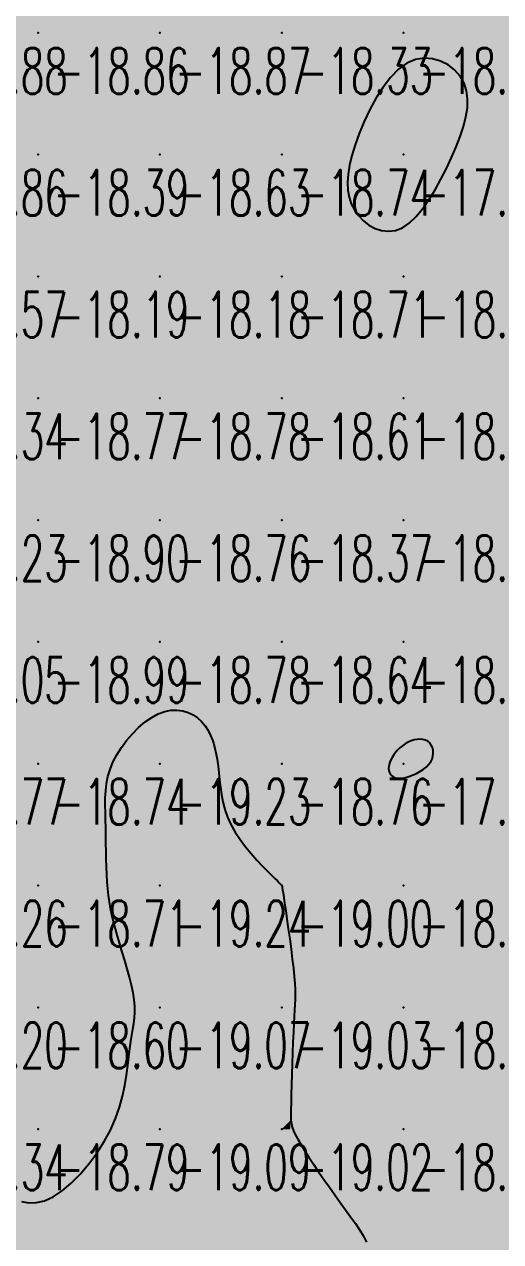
# Model space of a CAD drawing. Header units: millimetres. Extents: x 88261 to 90953, y 390274 to 392322.
# Drawn here: x 89379.1 to 89418.2, y 390968 to 391067.9 of the extents above; entities that cross this region are included whole.
import ezdxf
from ezdxf.enums import TextEntityAlignment as Align

# ---------------------------------------------------------------- set-up
doc = ezdxf.new("R2010")
doc.units = ezdxf.units.MM
doc.header["$LTSCALE"] = 25
for name, color, linetype in [('CN_03_00', 7, 'Continuous'), ('COTEAlt', 7, 'Continuous'), ('TN_COLORIAGE', 7, 'Continuous')]:
    doc.layers.add(name, color=color, linetype=linetype)
doc.styles.add('Simplex 1.0', font='Simplex.shx', dxfattribs={"width": 0.99, "height": 2.5})
doc.styles.get("Standard").update_dxf_attribs({"font": 'times.ttf'})

# ---------------------------------------------------------------- blocks, each defined once
blk = doc.blocks.new('COTE')
at = {"color": 0}
blk.add_point((0, 0), dxfattribs=at)
at = {"layer": 'COTEAlt'}
blk.add_attdef('ALT', text='', height=3.75, dxfattribs=at).set_placement((1.25, -1.25), align=Align.TOP_LEFT)

msp = doc.modelspace()

# ---------------------------------------------------------------- linework, layer by layer
at = {"layer": 'CN_03_00', "elevation": -18, "flags": 128}
for points in [[(89414.565, 391057.882), (89414.898, 391058.731), (89415.172, 391059.552), (89415.375, 391060.341), (89415.494, 391061.095), (89415.517, 391061.81), (89415.433, 391062.482), (89415.228, 391063.11), (89414.896, 391063.685), (89414.451, 391064.193), (89413.913, 391064.614), (89413.302, 391064.928), (89412.638, 391065.117), (89411.94, 391065.162), (89411.229, 391065.042), (89410.523, 391064.741), (89409.841, 391064.246), (89409.19, 391063.584), (89408.576, 391062.79), (89408.006, 391061.897), (89407.485, 391060.942), (89407.019, 391059.957), (89406.614, 391058.979), (89406.276, 391058.041), (89406.01, 391057.171), (89405.816, 391056.371), (89405.697, 391055.634), (89405.651, 391054.956), (89405.681, 391054.33), (89405.787, 391053.751), (89405.968, 391053.213), (89406.226, 391052.71), (89406.56, 391052.241), (89406.96, 391051.819), (89407.416, 391051.462), (89407.917, 391051.186), (89408.453, 391051.008), (89409.012, 391050.947), (89409.584, 391051.018), (89410.159, 391051.24), (89410.726, 391051.623), (89411.281, 391052.15), (89411.822, 391052.797), (89412.344, 391053.541), (89412.845, 391054.357), (89413.321, 391055.223), (89413.769, 391056.114), (89414.185, 391057.007), (89414.565, 391057.882)], [(89412.602, 391007.627), (89412.672, 391007.87), (89412.697, 391008.113), (89412.68, 391008.349), (89412.623, 391008.572), (89412.529, 391008.773), (89412.401, 391008.945), (89412.242, 391009.083), (89412.055, 391009.18), (89411.845, 391009.237), (89411.617, 391009.256), (89411.377, 391009.241), (89411.13, 391009.192), (89410.88, 391009.114), (89410.634, 391009.008), (89410.397, 391008.876), (89410.173, 391008.722), (89409.964, 391008.549), (89409.772, 391008.362), (89409.599, 391008.166), (89409.446, 391007.963), (89409.316, 391007.76), (89409.208, 391007.56), (89409.126, 391007.368), (89409.069, 391007.187), (89409.038, 391007.018), (89409.029, 391006.861), (89409.042, 391006.717), (89409.075, 391006.586), (89409.125, 391006.467), (89409.192, 391006.361), (89409.274, 391006.267), (89409.368, 391006.188), (89409.477, 391006.122), (89409.602, 391006.073), (89409.745, 391006.042), (89409.907, 391006.031), (89410.09, 391006.04), (89410.296, 391006.073), (89410.527, 391006.129), (89410.781, 391006.212), (89411.052, 391006.318), (89411.33, 391006.448), (89411.605, 391006.599), (89411.867, 391006.771), (89412.108, 391006.961), (89412.316, 391007.168), (89412.484, 391007.391), (89412.602, 391007.627)]]:
    msp.add_lwpolyline(points, close=True, dxfattribs=at)
at = {"layer": 'CN_03_00', "elevation": -19, "flags": 128}
msp.add_lwpolyline([(89378.89, 390971.297), (89379.486, 390971.197), (89380.111, 390971.208), (89380.775, 390971.367), (89381.483, 390971.699), (89382.221, 390972.192), (89382.969, 390972.82), (89383.709, 390973.56), (89384.421, 390974.389), (89385.086, 390975.283), (89385.685, 390976.218), (89386.198, 390977.17), (89386.611, 390978.119), (89386.934, 390979.052), (89387.18, 390979.961), (89387.365, 390980.838), (89387.502, 390981.674), (89387.607, 390982.461), (89387.693, 390983.189), (89387.774, 390983.85), (89387.862, 390984.44), (89387.953, 390984.971), (89388.04, 390985.46), (89388.114, 390985.924), (89388.169, 390986.378), (89388.197, 390986.841), (89388.191, 390987.328), (89388.144, 390987.855), (89388.05, 390988.436), (89387.915, 390989.063), (89387.75, 390989.722), (89387.562, 390990.403), (89387.36, 390991.093), (89387.154, 390991.779), (89386.952, 390992.45), (89386.763, 390993.093), (89386.594, 390993.699), (89386.446, 390994.274), (89386.318, 390994.827), (89386.208, 390995.365), (89386.114, 390995.898), (89386.037, 390996.434), (89385.974, 390996.983), (89385.925, 390997.551), (89385.888, 390998.147), (89385.86, 390998.766), (89385.841, 390999.402), (89385.828, 391000.05), (89385.818, 391000.703), (89385.809, 391001.355), (89385.8, 391002.001), (89385.789, 391002.634), (89385.774, 391003.25), (89385.765, 391003.852), (89385.771, 391004.443), (89385.804, 391005.027), (89385.872, 391005.607), (89385.987, 391006.188), (89386.159, 391006.773), (89386.398, 391007.367), (89386.71, 391007.969), (89387.088, 391008.569), (89387.521, 391009.153), (89387.998, 391009.707), (89388.507, 391010.216), (89389.038, 391010.667), (89389.579, 391011.045), (89390.119, 391011.337), (89390.648, 391011.531), (89391.161, 391011.633), (89391.653, 391011.648), (89392.122, 391011.585), (89392.562, 391011.451), (89392.969, 391011.254), (89393.34, 391011.001), (89393.671, 391010.699), (89393.959, 391010.356), (89394.205, 391009.975), (89394.415, 391009.558), (89394.59, 391009.11), (89394.736, 391008.632), (89394.855, 391008.129), (89394.951, 391007.602), (89395.028, 391007.054), (89395.091, 391006.49), (89395.149, 391005.91), (89395.216, 391005.317), (89395.301, 391004.714), (89395.417, 391004.102), (89395.576, 391003.485), (89395.79, 391002.864), (89396.069, 391002.241), (89396.42, 391001.621), (89396.829, 391001.01), (89397.277, 391000.42), (89397.744, 390999.859), (89398.211, 390999.337), (89398.658, 390998.863), (89399.066, 390998.447), (89399.416, 390998.099), (89399.692, 390997.824), (89399.899, 390997.617), (89400.049, 390997.468), (89400.149, 390997.366), (89400.211, 390997.303), (89400.244, 390997.27), (89400.257, 390997.256), (89400.261, 390997.251), (89400.264, 390997.246), (89400.27, 390997.225), (89400.281, 390997.169), (89400.3, 390997.063), (89400.328, 390996.889), (89400.368, 390996.63), (89400.422, 390996.269), (89400.494, 390995.79), (89400.583, 390995.183), (89400.685, 390994.471), (89400.796, 390993.686), (89400.91, 390992.86), (89401.021, 390992.024), (89401.123, 390991.209), (89401.213, 390990.447), (89401.283, 390989.769), (89401.33, 390989.197), (89401.356, 390988.711), (89401.363, 390988.28), (89401.356, 390987.875), (89401.337, 390987.466), (89401.31, 390987.022), (89401.278, 390986.514), (89401.243, 390985.912), (89401.209, 390985.196), (89401.176, 390984.387), (89401.145, 390983.518), (89401.116, 390982.622), (89401.089, 390981.729), (89401.064, 390980.874), (89401.042, 390980.086), (89401.023, 390979.4), (89401.007, 390978.837), (89401.002, 390978.382), (89401.014, 390978.007), (89401.049, 390977.686), (89401.116, 390977.395), (89401.22, 390977.105), (89401.369, 390976.793), (89401.57, 390976.43), (89401.827, 390975.998), (89402.135, 390975.502), (89402.485, 390974.953), (89402.872, 390974.365), (89403.286, 390973.747), (89403.719, 390973.113), (89404.165, 390972.474), (89404.616, 390971.841), (89405.063, 390971.226), (89405.498, 390970.629), (89405.914, 390970.053), (89406.302, 390969.496), (89406.655, 390968.96), (89406.964, 390968.445), (89407.222, 390967.952)], dxfattribs=at)
at = {"layer": 'TN_COLORIAGE', "color": 203}
for points in [[(89370.249, 391067.239, -18.257), (89380.249, 391067.239, -18.257), (89380.249, 391077.239, -18.257)], [(89370.249, 391077.239, -18.257), (89370.249, 391067.239, -18.257), (89380.249, 391077.239, -18.257)], [(89380.249, 391067.239, -18.451), (89390.249, 391067.239, -18.451), (89390.249, 391077.239, -18.451)], [(89380.249, 391077.239, -18.451), (89380.249, 391067.239, -18.451), (89390.249, 391077.239, -18.451)], [(89390.249, 391067.239, -18.214), (89400.249, 391067.239, -18.214), (89400.249, 391077.239, -18.214)], [(89390.249, 391077.239, -18.214), (89390.249, 391067.239, -18.214), (89400.249, 391077.239, -18.214)], [(89400.249, 391067.239, -18.397), (89410.249, 391067.239, -18.397), (89410.249, 391077.239, -18.397)], [(89400.249, 391077.239, -18.397), (89400.249, 391067.239, -18.397), (89410.249, 391077.239, -18.397)], [(89410.249, 391067.239, -18.201), (89420.249, 391067.239, -18.201), (89420.249, 391077.239, -18.201)], [(89410.249, 391077.239, -18.201), (89410.249, 391067.239, -18.201), (89420.249, 391077.239, -18.201)], [(89370.249, 391057.239, -18.862), (89380.249, 391057.239, -18.862), (89380.249, 391067.239, -18.862)], [(89370.249, 391067.239, -18.862), (89370.249, 391057.239, -18.862), (89380.249, 391067.239, -18.862)], [(89380.249, 391057.239, -18.867), (89390.249, 391057.239, -18.867), (89390.249, 391067.239, -18.867)], [(89380.249, 391067.239, -18.867), (89380.249, 391057.239, -18.867), (89390.249, 391067.239, -18.867)], [(89390.249, 391057.239, -18.328), (89400.249, 391057.239, -18.328), (89400.249, 391067.239, -18.328)], [(89390.249, 391067.239, -18.328), (89390.249, 391057.239, -18.328), (89400.249, 391067.239, -18.328)], [(89400.249, 391057.239, -18), (89405.502, 391057.239, -18), (89410.249, 391067.239, -18), (89410.249, 391066.893, -18)], [(89400.249, 391067.239, -18.024), (89400.249, 391057.239, -18.024), (89410.249, 391067.239, -18.024)], [(89420.249, 391067.239, -18), (89416.641, 391063.631, -18), (89410.249, 391067.239, -18), (89410.249, 391066.893, -18)], [(89420.249, 391057.239, -18), (89414.555, 391057.239, -18), (89420.249, 391067.239, -18), (89416.641, 391063.631, -18)], [(89370.249, 391055.322, -18.392), (89375.088, 391052.078, -18.392), (89370.249, 391057.239, -18.392), (89380.249, 391057.239, -18.392)], [(89375.088, 391052.078, -18.193), (89374.386, 391047.239, -18.193), (89380.249, 391057.239, -18.193), (89380.249, 391047.239, -18.193)], [(89380.249, 391047.239, -18.626), (89390.249, 391047.239, -18.626), (89390.249, 391057.239, -18.626)], [(89380.249, 391057.239, -18.626), (89380.249, 391047.239, -18.626), (89390.249, 391057.239, -18.626)], [(89390.249, 391047.239, -18.736), (89400.249, 391047.239, -18.736), (89400.249, 391057.239, -18.736)], [(89390.249, 391057.239, -18.736), (89390.249, 391047.239, -18.736), (89400.249, 391057.239, -18.736)], [(89400.249, 391057.239, -18), (89405.502, 391057.239, -18), (89400.249, 391047.239, -18), (89405.402, 391052.392, -18)], [(89410.249, 391047.239, -18.879), (89420.249, 391047.239, -18.879), (89420.249, 391057.239, -18.879)], [(89420.249, 391057.239, -18), (89414.555, 391057.239, -18), (89410.249, 391047.239, -18), (89410.249, 391049.453, -18)], [(89400.249, 391047.239, -18), (89405.402, 391052.392, -18), (89410.249, 391047.239, -18), (89410.249, 391049.453, -18)], [(89376.225, 391037.239, -18.193), (89373.219, 391040.21, -18.193), (89380.249, 391037.239, -18.193), (89380.249, 391047.239, -18.193)], [(89373.219, 391040.21, -18.193), (89374.386, 391047.239, -18.193), (89380.249, 391047.239, -18.193)], [(89380.249, 391037.239, -18.183), (89390.249, 391037.239, -18.183), (89390.249, 391047.239, -18.183)], [(89380.249, 391047.239, -18.183), (89380.249, 391037.239, -18.183), (89390.249, 391047.239, -18.183)], [(89390.249, 391037.239, -18.707), (89400.249, 391037.239, -18.707), (89400.249, 391047.239, -18.707)], [(89390.249, 391047.239, -18.707), (89390.249, 391037.239, -18.707), (89400.249, 391047.239, -18.707)], [(89400.249, 391037.239, -18.189), (89410.249, 391037.239, -18.189), (89410.249, 391047.239, -18.189)], [(89400.249, 391047.239, -18.189), (89400.249, 391037.239, -18.189), (89410.249, 391047.239, -18.189)], [(89410.249, 391037.239, -18.719), (89420.249, 391037.239, -18.719), (89420.249, 391047.239, -18.719)], [(89410.249, 391047.239, -18.719), (89410.249, 391037.239, -18.719), (89420.249, 391047.239, -18.719)], [(89377.143, 391027.239, -18.77), (89375.285, 391032.275, -18.77), (89380.249, 391027.239, -18.77), (89380.249, 391037.239, -18.77)], [(89375.285, 391032.275, -18.77), (89376.225, 391037.239, -18.77), (89380.249, 391037.239, -18.77)], [(89380.249, 391027.239, -18.778), (89390.249, 391027.239, -18.778), (89390.249, 391037.239, -18.778)], [(89380.249, 391037.239, -18.778), (89380.249, 391027.239, -18.778), (89390.249, 391037.239, -18.778)], [(89390.249, 391027.239, -18.608), (89400.249, 391027.239, -18.608), (89400.249, 391037.239, -18.608)], [(89390.249, 391037.239, -18.608), (89390.249, 391027.239, -18.608), (89400.249, 391037.239, -18.608)], [(89400.249, 391027.239, -18.594), (89410.249, 391027.239, -18.594), (89410.249, 391037.239, -18.594)], [(89400.249, 391037.239, -18.594), (89400.249, 391027.239, -18.594), (89410.249, 391037.239, -18.594)], [(89410.249, 391027.239, -18.436), (89420.249, 391027.239, -18.436), (89420.249, 391037.239, -18.436)], [(89410.249, 391037.239, -18.436), (89410.249, 391027.239, -18.436), (89420.249, 391037.239, -18.436)], [(89378.101, 391017.239, -18.895), (89373.481, 391020.471, -18.895), (89380.249, 391017.239, -18.895), (89380.249, 391027.239, -18.895)], [(89373.481, 391020.471, -18.895), (89377.143, 391027.239, -18.895), (89380.249, 391027.239, -18.895)], [(89380.249, 391017.239, -18.756), (89390.249, 391017.239, -18.756), (89390.249, 391027.239, -18.756)], [(89380.249, 391027.239, -18.756), (89380.249, 391017.239, -18.756), (89390.249, 391027.239, -18.756)], [(89390.249, 391017.239, -18.373), (89400.249, 391017.239, -18.373), (89400.249, 391027.239, -18.373)], [(89390.249, 391027.239, -18.373), (89390.249, 391017.239, -18.373), (89400.249, 391027.239, -18.373)], [(89400.249, 391017.239, -18.435), (89410.249, 391017.239, -18.435), (89410.249, 391027.239, -18.435)], [(89400.249, 391027.239, -18.435), (89400.249, 391017.239, -18.435), (89410.249, 391027.239, -18.435)], [(89410.249, 391017.239, -18.445), (89420.249, 391017.239, -18.445), (89420.249, 391027.239, -18.445)], [(89410.249, 391027.239, -18.445), (89410.249, 391017.239, -18.445), (89420.249, 391027.239, -18.445)], [(89370.249, 391007.239, -18.986), (89380.249, 391007.239, -18.986), (89380.249, 391017.239, -18.986)], [(89378.101, 391017.239, -18.769), (89370.249, 391015.454, -18.769), (89380.249, 391017.239, -18.769), (89370.249, 391007.239, -18.769)], [(89390.249, 391012.411, -18.737), (89385.574, 391007.239, -18.737), (89390.249, 391017.239, -18.737), (89380.249, 391007.239, -18.737)], [(89380.249, 391017.239, -18.784), (89380.249, 391007.239, -18.784), (89390.249, 391017.239, -18.784)], [(89390.249, 391012.411, -18.638), (89394.146, 391011.136, -18.638), (89390.249, 391017.239, -18.638), (89400.249, 391017.239, -18.638)], [(89395.196, 391007.239, -18.638), (89394.146, 391011.136, -18.638), (89400.249, 391007.239, -18.638), (89400.249, 391017.239, -18.638)], [(89400.249, 391007.239, -18), (89408.842, 391007.239, -18), (89410.249, 391017.239, -18), (89410.249, 391009.121, -18)], [(89400.249, 391017.239, -18.54), (89400.249, 391007.239, -18.54), (89410.249, 391017.239, -18.54)], [(89410.249, 391017.239, -18), (89410.249, 391009.121, -18), (89420.249, 391017.239, -18), (89412.544, 391009.534, -18)], [(89420.249, 391017.239, -18), (89412.544, 391009.534, -18), (89420.249, 391007.239, -18), (89413.027, 391007.239, -18)], [(89370.249, 390997.239, -18.737), (89380.249, 390997.239, -18.737), (89380.249, 391007.239, -18.737)], [(89370.249, 391007.239, -18.737), (89370.249, 390997.239, -18.737), (89380.249, 391007.239, -18.737)], [(89385.574, 391007.239, -18.707), (89385.841, 391002.831, -18.707), (89380.249, 391007.239, -18.707), (89380.249, 390997.239, -18.707)], [(89395.196, 391007.239, -18.764), (89395.242, 391002.232, -18.764), (89400.249, 391007.239, -18.764)], [(89400.249, 390997.279, -18.764), (89395.242, 391002.232, -18.764), (89400.249, 391007.239, -18.764)], [(89400.249, 390997.279, -18), (89400.257, 390997.248, -18), (89400.249, 391007.239, -18), (89409.138, 391006.128, -18)], [(89409.138, 391006.128, -18.764), (89408.842, 391007.239, -18.764), (89400.249, 391007.239, -18.764)], [(89410.249, 390997.239, -18.325), (89420.249, 390997.239, -18.325), (89420.249, 391007.239, -18.325)], [(89410.249, 390997.239, -18), (89410.249, 391005.852, -18), (89420.249, 391007.239, -18), (89413.027, 391007.239, -18)], [(89400.29, 390997.239, -18), (89400.257, 390997.248, -18), (89410.249, 390997.239, -18), (89409.138, 391006.128, -18)], [(89409.138, 391006.128, -18.777), (89410.249, 391005.852, -18.777), (89410.249, 390997.239, -18.777)], [(89385.841, 391002.831, -18.707), (89385.795, 390997.239, -18.707), (89380.249, 390997.239, -18.707)], [(89380.249, 390997.239, -18), (89375.567, 390992.558, -18), (89370.249, 390997.239, -18), (89370.249, 390994.767, -18)], [(89380.249, 390997.239, -18), (89375.567, 390992.558, -18), (89380.249, 390987.239, -18), (89375.961, 390987.239, -18)], [(89385.795, 390997.239, -18.603), (89386.529, 390993.52, -18.603), (89380.249, 390997.239, -18.603), (89380.249, 390987.239, -18.603)], [(89400.29, 390997.239, -18.777), (89401.544, 390988.534, -18.777), (89410.249, 390997.239, -18.777)], [(89401.544, 390988.534, -18.695), (89401.231, 390987.239, -18.695), (89410.249, 390997.239, -18.695), (89410.249, 390987.239, -18.695)], [(89410.249, 390987.239, -18.376), (89420.249, 390987.239, -18.376), (89420.249, 390997.239, -18.376)], [(89410.249, 390997.239, -18.376), (89410.249, 390987.239, -18.376), (89420.249, 390997.239, -18.376)], [(89388.667, 390987.239, -18.603), (89386.529, 390993.52, -18.603), (89380.249, 390987.239, -18.603)], [(89370.249, 390977.239, -18.603), (89380.249, 390977.239, -18.603), (89380.249, 390987.239, -18.603)], [(89380.249, 390987.239, -18), (89375.961, 390987.239, -18), (89370.249, 390977.239, -18), (89370.249, 390980.21, -18)], [(89387.665, 390984.655, -18.603), (89388.667, 390987.239, -18.603), (89380.249, 390977.239, -18.603), (89380.249, 390987.239, -18.603)], [(89400.99, 390977.981, -18.674), (89400.944, 390977.239, -18.674), (89410.249, 390987.239, -18.674), (89410.249, 390977.239, -18.674)], [(89400.99, 390977.981, -18.695), (89401.231, 390987.239, -18.695), (89410.249, 390987.239, -18.695)], [(89410.249, 390977.239, -18.229), (89420.249, 390977.239, -18.229), (89420.249, 390987.239, -18.229)], [(89410.249, 390987.239, -18.229), (89410.249, 390977.239, -18.229), (89420.249, 390987.239, -18.229)], [(89387.665, 390984.655, -18.786), (89387.318, 390977.239, -18.786), (89380.249, 390977.239, -18.786)], [(89376.334, 390973.325, -18.339), (89370.249, 390970.591, -18.339), (89380.249, 390977.239, -18.339), (89370.249, 390977.239, -18.339)], [(89380.249, 390969.409, -18.786), (89376.334, 390973.325, -18.786), (89380.249, 390977.239, -18.786)], [(89380.249, 390969.409, -18.786), (89387.318, 390977.239, -18.786), (89380.249, 390977.239, -18.786)], [(89400.944, 390977.239, -18.674), (89404.652, 390971.642, -18.674), (89410.249, 390977.239, -18.674)], [(89408.142, 390967.239, -18.674), (89404.652, 390971.642, -18.674), (89410.249, 390967.239, -18.674), (89410.249, 390977.239, -18.674)], [(89410.249, 390967.239, -18.684), (89420.249, 390967.239, -18.684), (89420.249, 390977.239, -18.684)], [(89410.249, 390977.239, -18.684), (89410.249, 390967.239, -18.684), (89420.249, 390977.239, -18.684)]]:
    msp.add_solid(points, dxfattribs=at)
at = {"layer": 'TN_COLORIAGE', "color": 193}
for points in [[(89410.249, 391066.893, -17.335), (89405.502, 391057.239, -17.335), (89410.249, 391057.239, -17.335)], [(89410.249, 391066.893, -17.335), (89416.641, 391063.631, -17.335), (89410.249, 391057.239, -17.335)], [(89416.641, 391063.631, -17.335), (89414.555, 391057.239, -17.335), (89410.249, 391057.239, -17.335)], [(89410.249, 391049.453, -17.335), (89405.402, 391052.392, -17.335), (89410.249, 391057.239, -17.335)], [(89405.402, 391052.392, -17.335), (89405.502, 391057.239, -17.335), (89410.249, 391057.239, -17.335)], [(89410.249, 391049.453, -17.335), (89414.555, 391057.239, -17.335), (89410.249, 391057.239, -17.335)], [(89413.027, 391007.239, -17.875), (89412.544, 391009.534, -17.875), (89410.249, 391007.239, -17.875)], [(89412.544, 391009.534, -17.875), (89410.249, 391009.121, -17.875), (89410.249, 391007.239, -17.875)], [(89410.249, 391009.121, -17.875), (89408.842, 391007.239, -17.875), (89410.249, 391007.239, -17.875)], [(89408.842, 391007.239, -17.875), (89409.138, 391006.128, -17.875), (89410.249, 391007.239, -17.875)], [(89410.249, 391005.852, -17.875), (89409.138, 391006.128, -17.875), (89410.249, 391007.239, -17.875)], [(89413.027, 391007.239, -17.875), (89410.249, 391005.852, -17.875), (89410.249, 391007.239, -17.875)]]:
    msp.add_solid(points, dxfattribs=at)
at = {"layer": 'TN_COLORIAGE', "color": 213}
for points in [[(89385.574, 391007.239, -19.231), (89390.249, 391012.411, -19.231), (89390.249, 391007.239, -19.231)], [(89394.146, 391011.136, -19.231), (89390.249, 391012.411, -19.231), (89390.249, 391007.239, -19.231)], [(89394.146, 391011.136, -19.231), (89395.196, 391007.239, -19.231), (89390.249, 391007.239, -19.231)], [(89385.841, 391002.831, -19.231), (89385.574, 391007.239, -19.231), (89390.249, 391007.239, -19.231)], [(89390.249, 390997.239, -19), (89385.795, 390997.239, -19), (89390.249, 391007.239, -19), (89385.841, 391002.831, -19)], [(89390.249, 390997.239, -19), (89395.242, 391002.232, -19), (89390.249, 391007.239, -19), (89395.196, 391007.239, -19)], [(89390.249, 390997.239, -19), (89395.242, 391002.232, -19), (89400.249, 390997.239, -19), (89400.249, 390997.279, -19)], [(89386.529, 390993.52, -19.235), (89385.795, 390997.239, -19.235), (89390.249, 390997.239, -19.235)], [(89390.249, 390997.239, -19), (89386.529, 390993.52, -19), (89390.249, 390987.239, -19), (89388.667, 390987.239, -19)], [(89390.249, 390987.239, -19.001), (89400.249, 390987.239, -19.001), (89400.249, 390997.239, -19.001)], [(89390.249, 390997.239, -19.001), (89390.249, 390987.239, -19.001), (89400.249, 390997.239, -19.001)], [(89400.257, 390997.248, -19.001), (89400.249, 390997.279, -19.001), (89400.249, 390997.239, -19.001)], [(89400.257, 390997.248, -19.001), (89400.29, 390997.239, -19.001), (89400.249, 390997.239, -19.001)], [(89400.249, 390987.239, -19), (89401.544, 390988.534, -19), (89400.249, 390997.239, -19), (89400.29, 390997.239, -19)], [(89401.231, 390987.239, -19.033), (89401.544, 390988.534, -19.033), (89400.249, 390987.239, -19.033)], [(89390.249, 390977.239, -19), (89387.318, 390977.239, -19), (89390.249, 390987.239, -19), (89387.665, 390984.655, -19)], [(89388.667, 390987.239, -19.075), (89387.665, 390984.655, -19.075), (89390.249, 390987.239, -19.075)], [(89390.249, 390977.239, -19.033), (89400.249, 390977.239, -19.033), (89400.249, 390987.239, -19.033)], [(89390.249, 390987.239, -19.033), (89390.249, 390977.239, -19.033), (89400.249, 390987.239, -19.033)], [(89400.249, 390987.239, -19), (89401.231, 390987.239, -19), (89400.249, 390977.239, -19), (89400.99, 390977.981, -19)], [(89400.944, 390977.239, -19.024), (89400.99, 390977.981, -19.024), (89400.249, 390977.239, -19.024)], [(89380.249, 390967.239, -19.089), (89390.249, 390967.239, -19.089), (89390.249, 390977.239, -19.089)], [(89390.249, 390977.239, -19), (89387.318, 390977.239, -19), (89380.249, 390967.239, -19), (89380.249, 390969.409, -19)], [(89390.249, 390967.239, -19.024), (89400.249, 390967.239, -19.024), (89400.249, 390977.239, -19.024)], [(89390.249, 390977.239, -19.024), (89390.249, 390967.239, -19.024), (89400.249, 390977.239, -19.024)], [(89400.249, 390967.239, -19), (89404.652, 390971.642, -19), (89400.249, 390977.239, -19), (89400.944, 390977.239, -19)], [(89370.249, 390967.239, -19), (89376.334, 390973.325, -19), (89380.249, 390967.239, -19), (89380.249, 390969.409, -19)], [(89404.652, 390971.642, -19.257), (89408.142, 390967.239, -19.257), (89400.249, 390967.239, -19.257)]]:
    msp.add_solid(points, dxfattribs=at)

# ---------------------------------------------------------------- block references
at = {"layer": 'COTEAlt'}
ref = msp.add_blockref('COTE', (89370.249, 391067.239), dxfattribs=at)
ref.add_attrib('ALT', '-18.88', dxfattribs={"height": 3.75, "style": 'Simplex 1.0', "width": 0.6}).set_placement((89371.499, 391065.989), align=Align.TOP_LEFT)
ref = msp.add_blockref('COTE', (89380.249, 391067.239), dxfattribs=at)
ref.add_attrib('ALT', '-18.86', dxfattribs={"height": 3.75, "style": 'Simplex 1.0', "width": 0.6}).set_placement((89381.499, 391065.989), align=Align.TOP_LEFT)
ref = msp.add_blockref('COTE', (89390.249, 391067.239), dxfattribs=at)
ref.add_attrib('ALT', '-18.87', dxfattribs={"height": 3.75, "style": 'Simplex 1.0', "width": 0.6}).set_placement((89391.499, 391065.989), align=Align.TOP_LEFT)
ref = msp.add_blockref('COTE', (89400.249, 391067.239), dxfattribs=at)
ref.add_attrib('ALT', '-18.33', dxfattribs={"height": 3.75, "style": 'Simplex 1.0', "width": 0.6}).set_placement((89401.499, 391065.989), align=Align.TOP_LEFT)
ref = msp.add_blockref('COTE', (89410.249, 391067.239), dxfattribs=at)
ref.add_attrib('ALT', '-18.02', dxfattribs={"height": 3.75, "style": 'Simplex 1.0', "width": 0.6}).set_placement((89411.499, 391065.989), align=Align.TOP_LEFT)
ref = msp.add_blockref('COTE', (89370.249, 391057.239), dxfattribs=at)
ref.add_attrib('ALT', '-18.86', dxfattribs={"height": 3.75, "style": 'Simplex 1.0', "width": 0.6}).set_placement((89371.499, 391055.989), align=Align.TOP_LEFT)
ref = msp.add_blockref('COTE', (89380.249, 391057.239), dxfattribs=at)
ref.add_attrib('ALT', '-18.39', dxfattribs={"height": 3.75, "style": 'Simplex 1.0', "width": 0.6}).set_placement((89381.499, 391055.989), align=Align.TOP_LEFT)
ref = msp.add_blockref('COTE', (89390.249, 391057.239), dxfattribs=at)
ref.add_attrib('ALT', '-18.63', dxfattribs={"height": 3.75, "style": 'Simplex 1.0', "width": 0.6}).set_placement((89391.499, 391055.989), align=Align.TOP_LEFT)
ref = msp.add_blockref('COTE', (89400.249, 391057.239), dxfattribs=at)
ref.add_attrib('ALT', '-18.74', dxfattribs={"height": 3.75, "style": 'Simplex 1.0', "width": 0.6}).set_placement((89401.499, 391055.989), align=Align.TOP_LEFT)
ref = msp.add_blockref('COTE', (89410.249, 391057.239), dxfattribs=at)
ref.add_attrib('ALT', '-17.34', dxfattribs={"height": 3.75, "style": 'Simplex 1.0', "width": 0.6}).set_placement((89411.499, 391055.989), align=Align.TOP_LEFT)
ref = msp.add_blockref('COTE', (89370.249, 391047.239), dxfattribs=at)
ref.add_attrib('ALT', '-19.57', dxfattribs={"height": 3.75, "style": 'Simplex 1.0', "width": 0.6}).set_placement((89371.499, 391045.989), align=Align.TOP_LEFT)
ref = msp.add_blockref('COTE', (89380.249, 391047.239), dxfattribs=at)
ref.add_attrib('ALT', '-18.19', dxfattribs={"height": 3.75, "style": 'Simplex 1.0', "width": 0.6}).set_placement((89381.499, 391045.989), align=Align.TOP_LEFT)
ref = msp.add_blockref('COTE', (89390.249, 391047.239), dxfattribs=at)
ref.add_attrib('ALT', '-18.18', dxfattribs={"height": 3.75, "style": 'Simplex 1.0', "width": 0.6}).set_placement((89391.499, 391045.989), align=Align.TOP_LEFT)
ref = msp.add_blockref('COTE', (89400.249, 391047.239), dxfattribs=at)
ref.add_attrib('ALT', '-18.71', dxfattribs={"height": 3.75, "style": 'Simplex 1.0', "width": 0.6}).set_placement((89401.499, 391045.989), align=Align.TOP_LEFT)
ref = msp.add_blockref('COTE', (89410.249, 391047.239), dxfattribs=at)
ref.add_attrib('ALT', '-18.19', dxfattribs={"height": 3.75, "style": 'Simplex 1.0', "width": 0.6}).set_placement((89411.499, 391045.989), align=Align.TOP_LEFT)
ref = msp.add_blockref('COTE', (89370.249, 391037.239), dxfattribs=at)
ref.add_attrib('ALT', '-19.34', dxfattribs={"height": 3.75, "style": 'Simplex 1.0', "width": 0.6}).set_placement((89371.499, 391035.989), align=Align.TOP_LEFT)
ref = msp.add_blockref('COTE', (89380.249, 391037.239), dxfattribs=at)
ref.add_attrib('ALT', '-18.77', dxfattribs={"height": 3.75, "style": 'Simplex 1.0', "width": 0.6}).set_placement((89381.499, 391035.989), align=Align.TOP_LEFT)
ref = msp.add_blockref('COTE', (89390.249, 391037.239), dxfattribs=at)
ref.add_attrib('ALT', '-18.78', dxfattribs={"height": 3.75, "style": 'Simplex 1.0', "width": 0.6}).set_placement((89391.499, 391035.989), align=Align.TOP_LEFT)
ref = msp.add_blockref('COTE', (89400.249, 391037.239), dxfattribs=at)
ref.add_attrib('ALT', '-18.61', dxfattribs={"height": 3.75, "style": 'Simplex 1.0', "width": 0.6}).set_placement((89401.499, 391035.989), align=Align.TOP_LEFT)
ref = msp.add_blockref('COTE', (89410.249, 391037.239), dxfattribs=at)
ref.add_attrib('ALT', '-18.59', dxfattribs={"height": 3.75, "style": 'Simplex 1.0', "width": 0.6}).set_placement((89411.499, 391035.989), align=Align.TOP_LEFT)
ref = msp.add_blockref('COTE', (89370.249, 391027.239), dxfattribs=at)
ref.add_attrib('ALT', '-19.23', dxfattribs={"height": 3.75, "style": 'Simplex 1.0', "width": 0.6}).set_placement((89371.499, 391025.989), align=Align.TOP_LEFT)
ref = msp.add_blockref('COTE', (89380.249, 391027.239), dxfattribs=at)
ref.add_attrib('ALT', '-18.90', dxfattribs={"height": 3.75, "style": 'Simplex 1.0', "width": 0.6}).set_placement((89381.499, 391025.989), align=Align.TOP_LEFT)
ref = msp.add_blockref('COTE', (89390.249, 391027.239), dxfattribs=at)
ref.add_attrib('ALT', '-18.76', dxfattribs={"height": 3.75, "style": 'Simplex 1.0', "width": 0.6}).set_placement((89391.499, 391025.989), align=Align.TOP_LEFT)
ref = msp.add_blockref('COTE', (89400.249, 391027.239), dxfattribs=at)
ref.add_attrib('ALT', '-18.37', dxfattribs={"height": 3.75, "style": 'Simplex 1.0', "width": 0.6}).set_placement((89401.499, 391025.989), align=Align.TOP_LEFT)
ref = msp.add_blockref('COTE', (89410.249, 391027.239), dxfattribs=at)
ref.add_attrib('ALT', '-18.43', dxfattribs={"height": 3.75, "style": 'Simplex 1.0', "width": 0.6}).set_placement((89411.499, 391025.989), align=Align.TOP_LEFT)
ref = msp.add_blockref('COTE', (89370.249, 391017.239), dxfattribs=at)
ref.add_attrib('ALT', '-19.05', dxfattribs={"height": 3.75, "style": 'Simplex 1.0', "width": 0.6}).set_placement((89371.499, 391015.989), align=Align.TOP_LEFT)
ref = msp.add_blockref('COTE', (89380.249, 391017.239), dxfattribs=at)
ref.add_attrib('ALT', '-18.99', dxfattribs={"height": 3.75, "style": 'Simplex 1.0', "width": 0.6}).set_placement((89381.499, 391015.989), align=Align.TOP_LEFT)
ref = msp.add_blockref('COTE', (89390.249, 391017.239), dxfattribs=at)
ref.add_attrib('ALT', '-18.78', dxfattribs={"height": 3.75, "style": 'Simplex 1.0', "width": 0.6}).set_placement((89391.499, 391015.989), align=Align.TOP_LEFT)
ref = msp.add_blockref('COTE', (89400.249, 391017.239), dxfattribs=at)
ref.add_attrib('ALT', '-18.64', dxfattribs={"height": 3.75, "style": 'Simplex 1.0', "width": 0.6}).set_placement((89401.499, 391015.989), align=Align.TOP_LEFT)
ref = msp.add_blockref('COTE', (89410.249, 391017.239), dxfattribs=at)
ref.add_attrib('ALT', '-18.54', dxfattribs={"height": 3.75, "style": 'Simplex 1.0', "width": 0.6}).set_placement((89411.499, 391015.989), align=Align.TOP_LEFT)
ref = msp.add_blockref('COTE', (89370.249, 391007.239), dxfattribs=at)
ref.add_attrib('ALT', '-18.77', dxfattribs={"height": 3.75, "style": 'Simplex 1.0', "width": 0.6}).set_placement((89371.499, 391005.989), align=Align.TOP_LEFT)
ref = msp.add_blockref('COTE', (89380.249, 391007.239), dxfattribs=at)
ref.add_attrib('ALT', '-18.74', dxfattribs={"height": 3.75, "style": 'Simplex 1.0', "width": 0.6}).set_placement((89381.499, 391005.989), align=Align.TOP_LEFT)
ref = msp.add_blockref('COTE', (89390.249, 391007.239), dxfattribs=at)
ref.add_attrib('ALT', '-19.23', dxfattribs={"height": 3.75, "style": 'Simplex 1.0', "width": 0.6}).set_placement((89391.499, 391005.989), align=Align.TOP_LEFT)
ref = msp.add_blockref('COTE', (89400.249, 391007.239), dxfattribs=at)
ref.add_attrib('ALT', '-18.76', dxfattribs={"height": 3.75, "style": 'Simplex 1.0', "width": 0.6}).set_placement((89401.499, 391005.989), align=Align.TOP_LEFT)
ref = msp.add_blockref('COTE', (89410.249, 391007.239), dxfattribs=at)
ref.add_attrib('ALT', '-17.87', dxfattribs={"height": 3.75, "style": 'Simplex 1.0', "width": 0.6}).set_placement((89411.499, 391005.989), align=Align.TOP_LEFT)
ref = msp.add_blockref('COTE', (89370.249, 390997.239), dxfattribs=at)
ref.add_attrib('ALT', '-18.26', dxfattribs={"height": 3.75, "style": 'Simplex 1.0', "width": 0.6}).set_placement((89371.499, 390995.989), align=Align.TOP_LEFT)
ref = msp.add_blockref('COTE', (89380.249, 390997.239), dxfattribs=at)
ref.add_attrib('ALT', '-18.71', dxfattribs={"height": 3.75, "style": 'Simplex 1.0', "width": 0.6}).set_placement((89381.499, 390995.989), align=Align.TOP_LEFT)
ref = msp.add_blockref('COTE', (89390.249, 390997.239), dxfattribs=at)
ref.add_attrib('ALT', '-19.24', dxfattribs={"height": 3.75, "style": 'Simplex 1.0', "width": 0.6}).set_placement((89391.499, 390995.989), align=Align.TOP_LEFT)
ref = msp.add_blockref('COTE', (89400.249, 390997.239), dxfattribs=at)
ref.add_attrib('ALT', '-19.00', dxfattribs={"height": 3.75, "style": 'Simplex 1.0', "width": 0.6}).set_placement((89401.499, 390995.989), align=Align.TOP_LEFT)
ref = msp.add_blockref('COTE', (89410.249, 390997.239), dxfattribs=at)
ref.add_attrib('ALT', '-18.78', dxfattribs={"height": 3.75, "style": 'Simplex 1.0', "width": 0.6}).set_placement((89411.499, 390995.989), align=Align.TOP_LEFT)
ref = msp.add_blockref('COTE', (89370.249, 390987.239), dxfattribs=at)
ref.add_attrib('ALT', '-17.20', dxfattribs={"height": 3.75, "style": 'Simplex 1.0', "width": 0.6}).set_placement((89371.499, 390985.989), align=Align.TOP_LEFT)
ref = msp.add_blockref('COTE', (89380.249, 390987.239), dxfattribs=at)
ref.add_attrib('ALT', '-18.60', dxfattribs={"height": 3.75, "style": 'Simplex 1.0', "width": 0.6}).set_placement((89381.499, 390985.989), align=Align.TOP_LEFT)
ref = msp.add_blockref('COTE', (89390.249, 390987.239), dxfattribs=at)
ref.add_attrib('ALT', '-19.07', dxfattribs={"height": 3.75, "style": 'Simplex 1.0', "width": 0.6}).set_placement((89391.499, 390985.989), align=Align.TOP_LEFT)
ref = msp.add_blockref('COTE', (89400.249, 390987.239), dxfattribs=at)
ref.add_attrib('ALT', '-19.03', dxfattribs={"height": 3.75, "style": 'Simplex 1.0', "width": 0.6}).set_placement((89401.499, 390985.989), align=Align.TOP_LEFT)
ref = msp.add_blockref('COTE', (89410.249, 390987.239), dxfattribs=at)
ref.add_attrib('ALT', '-18.70', dxfattribs={"height": 3.75, "style": 'Simplex 1.0', "width": 0.6}).set_placement((89411.499, 390985.989), align=Align.TOP_LEFT)
ref = msp.add_blockref('COTE', (89370.249, 390977.239), dxfattribs=at)
ref.add_attrib('ALT', '-18.34', dxfattribs={"height": 3.75, "style": 'Simplex 1.0', "width": 0.6}).set_placement((89371.499, 390975.989), align=Align.TOP_LEFT)
ref = msp.add_blockref('COTE', (89380.249, 390977.239), dxfattribs=at)
ref.add_attrib('ALT', '-18.79', dxfattribs={"height": 3.75, "style": 'Simplex 1.0', "width": 0.6}).set_placement((89381.499, 390975.989), align=Align.TOP_LEFT)
ref = msp.add_blockref('COTE', (89390.249, 390977.239), dxfattribs=at)
ref.add_attrib('ALT', '-19.09', dxfattribs={"height": 3.75, "style": 'Simplex 1.0', "width": 0.6}).set_placement((89391.499, 390975.989), align=Align.TOP_LEFT)
ref = msp.add_blockref('COTE', (89400.249, 390977.239), dxfattribs=at)
ref.add_attrib('ALT', '-19.02', dxfattribs={"height": 3.75, "style": 'Simplex 1.0', "width": 0.6}).set_placement((89401.499, 390975.989), align=Align.TOP_LEFT)
ref = msp.add_blockref('COTE', (89410.249, 390977.239), dxfattribs=at)
ref.add_attrib('ALT', '-18.67', dxfattribs={"height": 3.75, "style": 'Simplex 1.0', "width": 0.6}).set_placement((89411.499, 390975.989), align=Align.TOP_LEFT)

doc.saveas('drawing.dxf')
